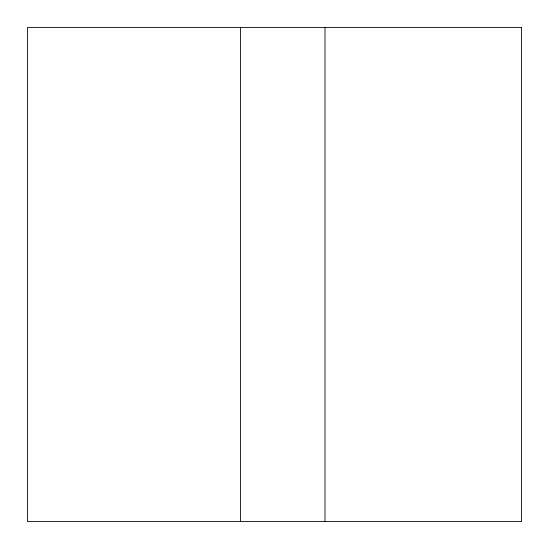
<?xml version="1.0" encoding="UTF-8"?>
<svg xmlns="http://www.w3.org/2000/svg" width="549" height="549" viewBox="0 0 549 549"><rect width="100%" height="100%" fill="white"/><g stroke="black" fill="none" stroke-linecap="round" stroke-linejoin="round"><path stroke-width="0.82" d="M324.994 27.45L324.994 521.55M240.476 27.45L240.476 521.55M521.55 27.45L27.45 27.45L27.45 521.55L521.55 521.55L521.55 27.45"/></g></svg>
